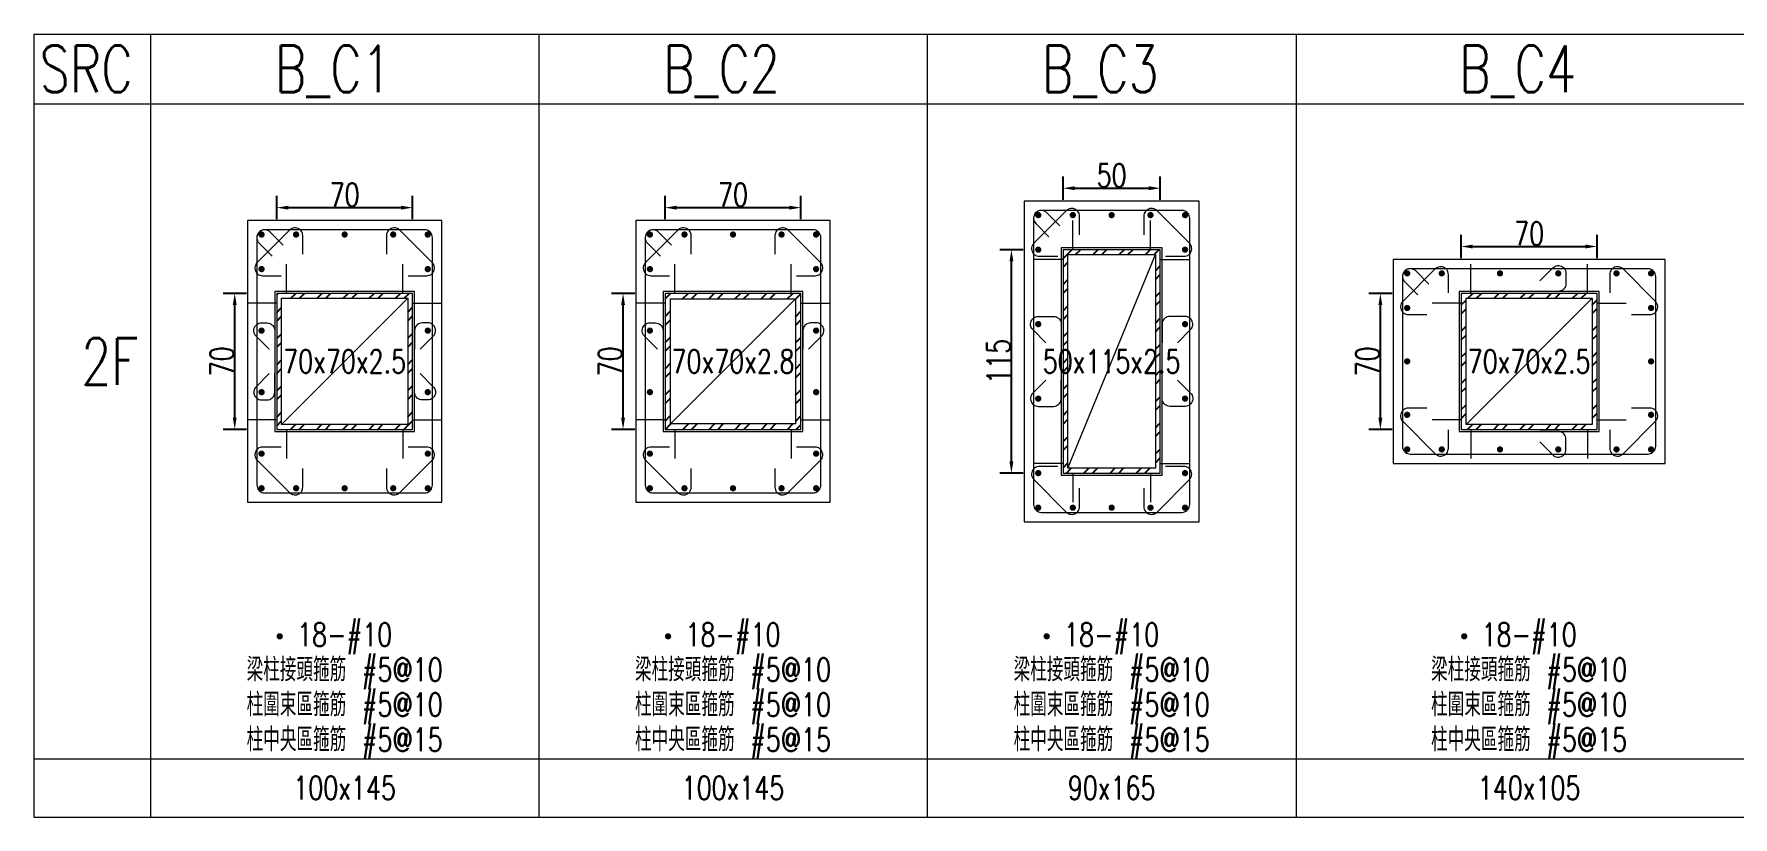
# Model space of a CAD drawing. Header units: millimetres. Extents: x 1453 to 6172, y 54950 to 59013.
# Drawn here: x 2267 to 3142, y 54950 to 55353 of the extents above; entities that cross this region are included whole.
import ezdxf
from ezdxf.enums import TextEntityAlignment as Align

# ---------------------------------------------------------------- set-up
doc = ezdxf.new("R2010")
doc.units = ezdxf.units.MM
for name, color, linetype in [('主筋斷面', 1, 'Continuous'), ('文字-主筋根數', 7, 'Continuous'), ('文字-剪力筋 中央區', 7, 'Continuous'), ('文字-剪力筋-BC', 7, 'Continuous'), ('文字-剪力筋-圍束區', 7, 'Continuous'), ('文字-斷面尺寸', 7, 'Continuous'), ('文字-柱線名稱', 7, 'Continuous'), ('文字-樓群名稱', 7, 'Continuous'), ('文字-輔助字', 7, 'Continuous'), ('柱斷面線', 4, 'Continuous'), ('標註字', 4, 'Continuous'), ('箍筋線', 1, 'Continuous'), ('網格線', 7, 'Continuous'), ('鋼柱', 11, 'Continuous')]:
    doc.layers.add(name, color=color, linetype=linetype)
doc.styles.add('note', font='txt.shx', dxfattribs={"width": 0.75, "height": 12})
doc.styles.add('TXT', font='TXT.shx', dxfattribs={"width": 0.8, "bigfont": 'ae.shx'})
doc.dimstyles.new('RCAD_DIM', dxfattribs={"dimtxt": 12, "dimasz": 6, "dimexe": 6, "dimexo": 0.625, "dimtad": 1, "dimdec": 0, "dimdsep": 46, "dimtxsty": 'note', "dimcen": 2.5, "dimclrd": 256, "dimclre": 256, "dimclrt": 256, "dimadec": 0, "dimazin": 0, "dimtfac": 1, "dimtmove": 0, "dimatfit": 3, "dimfxl": 1, "dimtolj": 1, "dimarcsym": 0})
pattern_1 = [(45, (2267.082, 54949.834), (-6.73519, 6.73519), []), (45, (2271.572, 54949.834), (-6.73519, 6.73519), [])]

# ---------------------------------------------------------------- blocks, each defined once
blk = doc.blocks.new('*D339')
at = {"layer": 'Defpoints', "color": 0}
for p in [(2392.08, 55256.83), (2462.08, 55263.46), (2462.08, 55256.83)]:
    blk.add_point(p, dxfattribs=at)
at = {"layer": '標註字', "lineweight": -2}
for p, q in [((2392.08, 55257.46), (2392.08, 55269.46)), ((2462.08, 55257.46), (2462.08, 55269.46)), ((2398.08, 55263.46), (2456.08, 55263.46))]:
    blk.add_line(p, q, dxfattribs=at)
at = {"layer": '標註字'}
for points in [[(2398.08, 55264.46), (2398.08, 55262.46), (2392.08, 55263.46)], [(2456.08, 55264.46), (2456.08, 55262.46), (2462.08, 55263.46)]]:
    blk.add_solid(points, dxfattribs=at)
at = {"layer": '標註字', "insert": (2427.08, 55270.08), "char_height": 12, "attachment_point": 5, "style": 'note'}
blk.add_mtext('\\A1;70', dxfattribs=at)
blk = doc.blocks.new('*D340')
at = {"layer": 'Defpoints', "color": 0}
for p in [(2370.46, 55219.33), (2377.08, 55219.33), (2377.08, 55149.33)]:
    blk.add_point(p, dxfattribs=at)
at = {"layer": '標註字', "lineweight": -2}
for p, q in [((2376.46, 55219.33), (2364.46, 55219.33)), ((2370.46, 55155.33), (2370.46, 55213.33)), ((2376.46, 55149.33), (2364.46, 55149.33))]:
    blk.add_line(p, q, dxfattribs=at)
at = {"layer": '標註字'}
for points in [[(2369.46, 55213.33), (2371.46, 55213.33), (2370.46, 55219.33)], [(2369.46, 55155.33), (2371.46, 55155.33), (2370.46, 55149.33)]]:
    blk.add_solid(points, dxfattribs=at)
at = {"layer": '標註字', "insert": (2363.83, 55184.33), "char_height": 12, "attachment_point": 5, "rotation": 90, "style": 'note'}
blk.add_mtext('\\A1;70', dxfattribs=at)
blk = doc.blocks.new('Circle_Filled')
at = {"const_width": 0.5}
blk.add_lwpolyline([(-0.25, 0, 1), (0.25, 0, 1)], format="xyb", close=True, dxfattribs=at)
blk = doc.blocks.new('*D341')
at = {"layer": 'Defpoints', "color": 0}
for p in [(2592.08, 55256.83), (2662.08, 55263.46), (2662.08, 55256.83)]:
    blk.add_point(p, dxfattribs=at)
at = {"layer": '標註字', "lineweight": -2}
for p, q in [((2592.08, 55257.46), (2592.08, 55269.46)), ((2662.08, 55257.46), (2662.08, 55269.46)), ((2598.08, 55263.46), (2656.08, 55263.46))]:
    blk.add_line(p, q, dxfattribs=at)
at = {"layer": '標註字'}
for points in [[(2598.08, 55264.46), (2598.08, 55262.46), (2592.08, 55263.46)], [(2656.08, 55264.46), (2656.08, 55262.46), (2662.08, 55263.46)]]:
    blk.add_solid(points, dxfattribs=at)
at = {"layer": '標註字', "insert": (2627.08, 55270.08), "char_height": 12, "attachment_point": 5, "style": 'note'}
blk.add_mtext('\\A1;70', dxfattribs=at)
blk = doc.blocks.new('*D342')
at = {"layer": 'Defpoints', "color": 0}
for p in [(2570.46, 55219.33), (2577.08, 55219.33), (2577.08, 55149.33)]:
    blk.add_point(p, dxfattribs=at)
at = {"layer": '標註字', "lineweight": -2}
for p, q in [((2576.46, 55219.33), (2564.46, 55219.33)), ((2570.46, 55155.33), (2570.46, 55213.33)), ((2576.46, 55149.33), (2564.46, 55149.33))]:
    blk.add_line(p, q, dxfattribs=at)
at = {"layer": '標註字'}
for points in [[(2569.46, 55213.33), (2571.46, 55213.33), (2570.46, 55219.33)], [(2569.46, 55155.33), (2571.46, 55155.33), (2570.46, 55149.33)]]:
    blk.add_solid(points, dxfattribs=at)
at = {"layer": '標註字', "insert": (2563.83, 55184.33), "char_height": 12, "attachment_point": 5, "rotation": 90, "style": 'note'}
blk.add_mtext('\\A1;70', dxfattribs=at)
blk = doc.blocks.new('*D343')
at = {"layer": 'Defpoints', "color": 0}
for p in [(2797.08, 55266.83), (2847.08, 55273.46), (2847.08, 55266.83)]:
    blk.add_point(p, dxfattribs=at)
at = {"layer": '標註字', "lineweight": -2}
for p, q in [((2797.08, 55267.46), (2797.08, 55279.46)), ((2847.08, 55267.46), (2847.08, 55279.46)), ((2803.08, 55273.46), (2841.08, 55273.46))]:
    blk.add_line(p, q, dxfattribs=at)
at = {"layer": '標註字'}
for points in [[(2803.08, 55274.46), (2803.08, 55272.46), (2797.08, 55273.46)], [(2841.08, 55274.46), (2841.08, 55272.46), (2847.08, 55273.46)]]:
    blk.add_solid(points, dxfattribs=at)
at = {"layer": '標註字', "insert": (2822.08, 55280.08), "char_height": 12, "attachment_point": 5, "style": 'note'}
blk.add_mtext('\\A1;50', dxfattribs=at)
blk = doc.blocks.new('*D344')
at = {"layer": 'Defpoints', "color": 0}
for p in [(2770.46, 55241.83), (2777.08, 55241.83), (2777.08, 55126.83)]:
    blk.add_point(p, dxfattribs=at)
at = {"layer": '標註字', "lineweight": -2}
for p, q in [((2776.46, 55241.83), (2764.46, 55241.83)), ((2770.46, 55132.83), (2770.46, 55235.83)), ((2776.46, 55126.83), (2764.46, 55126.83))]:
    blk.add_line(p, q, dxfattribs=at)
at = {"layer": '標註字'}
for points in [[(2769.46, 55235.83), (2771.46, 55235.83), (2770.46, 55241.83)], [(2769.46, 55132.83), (2771.46, 55132.83), (2770.46, 55126.83)]]:
    blk.add_solid(points, dxfattribs=at)
at = {"layer": '標註字', "insert": (2763.83, 55184.33), "char_height": 12, "attachment_point": 5, "rotation": 90, "style": 'note'}
blk.add_mtext('\\A1;115', dxfattribs=at)
blk = doc.blocks.new('*D345')
at = {"layer": 'Defpoints', "color": 0}
for p in [(3072.08, 55243.46), (3002.08, 55236.83), (3072.08, 55236.83)]:
    blk.add_point(p, dxfattribs=at)
at = {"layer": '標註字', "lineweight": -2}
for p, q in [((3002.08, 55237.46), (3002.08, 55249.46)), ((3072.08, 55237.46), (3072.08, 55249.46)), ((3008.08, 55243.46), (3066.08, 55243.46))]:
    blk.add_line(p, q, dxfattribs=at)
at = {"layer": '標註字'}
for points in [[(3008.08, 55244.46), (3008.08, 55242.46), (3002.08, 55243.46)], [(3066.08, 55244.46), (3066.08, 55242.46), (3072.08, 55243.46)]]:
    blk.add_solid(points, dxfattribs=at)
at = {"layer": '標註字', "insert": (3037.08, 55250.08), "char_height": 12, "attachment_point": 5, "style": 'note'}
blk.add_mtext('\\A1;70', dxfattribs=at)
blk = doc.blocks.new('*D346')
at = {"layer": 'Defpoints', "color": 0}
for p in [(2960.46, 55219.33), (2967.08, 55219.33), (2967.08, 55149.33)]:
    blk.add_point(p, dxfattribs=at)
at = {"layer": '標註字', "lineweight": -2}
for p, q in [((2966.46, 55219.33), (2954.46, 55219.33)), ((2960.46, 55155.33), (2960.46, 55213.33)), ((2966.46, 55149.33), (2954.46, 55149.33))]:
    blk.add_line(p, q, dxfattribs=at)
at = {"layer": '標註字'}
for points in [[(2959.46, 55213.33), (2961.46, 55213.33), (2960.46, 55219.33)], [(2959.46, 55155.33), (2961.46, 55155.33), (2960.46, 55149.33)]]:
    blk.add_solid(points, dxfattribs=at)
at = {"layer": '標註字', "insert": (2953.83, 55184.33), "char_height": 12, "attachment_point": 5, "rotation": 90, "style": 'note'}
blk.add_mtext('\\A1;70', dxfattribs=at)

msp = doc.modelspace()

# ---------------------------------------------------------------- hatches: boundary and pattern name
at = {"layer": 'Defpoints'}
h = msp.add_hatch(dxfattribs=at)
h.set_pattern_fill('ANSI32', color=256, style=0)
h.set_pattern_definition(pattern_1)
h.paths.add_polyline_path([(2797.08, 55126.83), (2847.08, 55126.83), (2847.08, 55241.83), (2797.08, 55241.83)], flags=17)
h.paths.add_polyline_path([(2799.58, 55129.33), (2799.58, 55239.33), (2844.58, 55239.33), (2844.58, 55129.33)])
h = msp.add_hatch(dxfattribs=at)
h.set_pattern_fill('ANSI32', color=256, style=0)
h.set_pattern_definition(pattern_1)
h.paths.add_polyline_path([(2392.08, 55149.33), (2462.08, 55149.33), (2462.08, 55219.33), (2392.08, 55219.33)], flags=17)
h.paths.add_polyline_path([(2394.58, 55151.83), (2394.58, 55216.83), (2459.58, 55216.83), (2459.58, 55151.83)])
h = msp.add_hatch(dxfattribs=at)
h.set_pattern_fill('ANSI32', color=256, style=0)
h.set_pattern_definition(pattern_1)
h.paths.add_polyline_path([(2592.08, 55149.33), (2662.08, 55149.33), (2662.08, 55219.33), (2592.08, 55219.33)], flags=17)
h.paths.add_polyline_path([(2594.88, 55152.13), (2594.88, 55216.53), (2659.28, 55216.53), (2659.28, 55152.13)])
h = msp.add_hatch(dxfattribs=at)
h.set_pattern_fill('ANSI32', color=256, style=0)
h.set_pattern_definition(pattern_1)
h.paths.add_polyline_path([(3002.08, 55149.33), (3072.08, 55149.33), (3072.08, 55219.33), (3002.08, 55219.33)], flags=17)
h.paths.add_polyline_path([(3004.58, 55151.83), (3004.58, 55216.83), (3069.58, 55216.83), (3069.58, 55151.83)])

# ---------------------------------------------------------------- linework, layer by layer
at = {"layer": 'Defpoints', "lineweight": 5}
for points in [[(2802.08, 55241.83), (2802.08, 55256.83)], [(2842.08, 55241.83), (2842.08, 55256.83)], [(2797.08, 55125.83), (2848.08, 55125.83), (2848.08, 55242.83), (2796.08, 55242.83), (2796.08, 55125.83), (2797.08, 55125.83)], [(2799.58, 55129.33), (2844.58, 55239.33)], [(2397.08, 55219.33), (2397.08, 55234.33)], [(2457.08, 55219.33), (2457.08, 55234.33)], [(2597.08, 55219.33), (2597.08, 55234.33)], [(2657.08, 55219.33), (2657.08, 55234.33)], [(2797.08, 55236.83), (2782.08, 55236.83)], [(2847.08, 55236.83), (2862.08, 55236.83)], [(3007.08, 55219.33), (3007.08, 55234.33)], [(3067.08, 55219.33), (3067.08, 55234.33)], [(2392.08, 55214.33), (2377.08, 55214.33)], [(2392.08, 55148.33), (2463.08, 55148.33), (2463.08, 55220.33), (2391.08, 55220.33), (2391.08, 55148.33), (2392.08, 55148.33)], [(2394.58, 55151.83), (2459.58, 55216.83)], [(2462.08, 55214.33), (2477.08, 55214.33)], [(2592.08, 55214.33), (2577.08, 55214.33)], [(2592.08, 55148.33), (2663.08, 55148.33), (2663.08, 55220.33), (2591.08, 55220.33), (2591.08, 55148.33), (2592.08, 55148.33)], [(2594.88, 55152.13), (2659.28, 55216.53)], [(2662.08, 55214.33), (2677.08, 55214.33)], [(3002.08, 55214.33), (2987.08, 55214.33)], [(3002.08, 55148.33), (3073.08, 55148.33), (3073.08, 55220.33), (3001.08, 55220.33), (3001.08, 55148.33), (3002.08, 55148.33)], [(3004.58, 55151.83), (3069.58, 55216.83)], [(3072.08, 55214.33), (3087.08, 55214.33)], [(2392.08, 55154.33), (2377.08, 55154.33)], [(2462.08, 55154.33), (2477.08, 55154.33)], [(2592.08, 55154.33), (2577.08, 55154.33)], [(2662.08, 55154.33), (2677.08, 55154.33)], [(3002.08, 55154.33), (2987.08, 55154.33)], [(3072.08, 55154.33), (3087.08, 55154.33)], [(2397.08, 55149.33), (2397.08, 55134.33)], [(2457.08, 55149.33), (2457.08, 55134.33)], [(2597.08, 55149.33), (2597.08, 55134.33)], [(2657.08, 55149.33), (2657.08, 55134.33)], [(3007.08, 55149.33), (3007.08, 55134.33)], [(3067.08, 55149.33), (3067.08, 55134.33)], [(2797.08, 55131.83), (2782.08, 55131.83)], [(2802.08, 55126.83), (2802.08, 55111.83)], [(2842.08, 55126.83), (2842.08, 55111.83)], [(2847.08, 55131.83), (2862.08, 55131.83)]]:
    msp.add_lwpolyline(points, dxfattribs=at)
at = {"layer": '柱斷面線', "lineweight": 5}
for points in [[(2777.08, 55101.83), (2867.08, 55101.83), (2867.08, 55266.83), (2777.08, 55266.83), (2777.08, 55101.83)], [(2377.08, 55111.83), (2477.08, 55111.83), (2477.08, 55256.83), (2377.08, 55256.83), (2377.08, 55111.83)], [(2577.08, 55111.83), (2677.08, 55111.83), (2677.08, 55256.83), (2577.08, 55256.83), (2577.08, 55111.83)], [(2967.08, 55131.83), (3107.08, 55131.83), (3107.08, 55236.83), (2967.08, 55236.83), (2967.08, 55131.83)]]:
    msp.add_lwpolyline(points, dxfattribs=at)
at = {"layer": '箍筋線', "lineweight": 5}
for points in [[(2805.51, 55249.55), (2805.51, 55259.09), (2805.45, 55259.75), (2805.29, 55260.4), (2805.01, 55261.01), (2804.64, 55261.56), (2804.18, 55262.05), (2803.65, 55262.45), (2803.06, 55262.76), (2802.42, 55262.96), (2801.76, 55263.05), (2801.09, 55263.04), (2800.43, 55262.91), (2799.81, 55262.67), (2799.23, 55262.33), (2798.72, 55261.9), (2782.02, 55245.19), (2781.59, 55244.68), (2781.25, 55244.11), (2781.01, 55243.48), (2780.88, 55242.83), (2780.86, 55242.16), (2780.95, 55241.5), (2781.16, 55240.86), (2781.46, 55240.27), (2781.87, 55239.73), (2782.35, 55239.27), (2782.91, 55238.9), (2783.52, 55238.63), (2784.16, 55238.46), (2784.83, 55238.41), (2794.37, 55238.41)], [(2795.41, 55254.13), (2788.66, 55260.87), (2788.15, 55261.31), (2787.58, 55261.65), (2786.95, 55261.88), (2786.3, 55262.01), (2785.63, 55262.03), (2784.97, 55261.94), (2784.33, 55261.74), (2783.74, 55261.43), (2783.2, 55261.03), (2782.74, 55260.54), (2782.37, 55259.99), (2782.1, 55259.38), (2781.93, 55258.73), (2781.88, 55258.06), (2781.88, 55110.6), (2781.94, 55109.91), (2782.12, 55109.24), (2782.41, 55108.62), (2782.81, 55108.05), (2783.3, 55107.56), (2783.86, 55107.16), (2784.49, 55106.87), (2785.16, 55106.69), (2785.85, 55106.63), (2858.31, 55106.63), (2859, 55106.69), (2859.67, 55106.87), (2860.3, 55107.16), (2860.87, 55107.56), (2861.36, 55108.05), (2861.75, 55108.62), (2862.05, 55109.24), (2862.23, 55109.91), (2862.29, 55110.6), (2862.29, 55258.06), (2862.23, 55258.75), (2862.05, 55259.42), (2861.75, 55260.05), (2861.36, 55260.62), (2860.87, 55261.11), (2860.3, 55261.51), (2859.67, 55261.8), (2859, 55261.98), (2858.31, 55262.04), (2785.85, 55262.04), (2785.19, 55261.98), (2784.54, 55261.82), (2783.93, 55261.54), (2783.37, 55261.17), (2782.89, 55260.71), (2782.49, 55260.18), (2782.18, 55259.59), (2781.98, 55258.95), (2781.88, 55258.29), (2781.9, 55257.62), (2782.03, 55256.96), (2782.27, 55256.34), (2782.61, 55255.76), (2783.04, 55255.25), (2789.79, 55248.51)], [(2849.79, 55238.41), (2859.33, 55238.41), (2860, 55238.46), (2860.65, 55238.63), (2861.26, 55238.9), (2861.81, 55239.27), (2862.3, 55239.73), (2862.7, 55240.27), (2863.01, 55240.86), (2863.21, 55241.5), (2863.3, 55242.16), (2863.28, 55242.83), (2863.15, 55243.48), (2862.92, 55244.11), (2862.58, 55244.68), (2862.14, 55245.19), (2845.44, 55261.9), (2844.93, 55262.33), (2844.35, 55262.67), (2843.73, 55262.91), (2843.08, 55263.04), (2842.41, 55263.05), (2841.75, 55262.96), (2841.11, 55262.76), (2840.52, 55262.45), (2839.98, 55262.05), (2839.52, 55261.56), (2839.15, 55261.01), (2838.88, 55260.4), (2838.71, 55259.75), (2838.66, 55259.09), (2838.66, 55249.55)], [(2405.51, 55239.55), (2405.51, 55249.09), (2405.45, 55249.75), (2405.29, 55250.4), (2405.01, 55251.01), (2404.64, 55251.56), (2404.18, 55252.05), (2403.65, 55252.45), (2403.06, 55252.76), (2402.42, 55252.96), (2401.76, 55253.05), (2401.09, 55253.04), (2400.43, 55252.91), (2399.81, 55252.67), (2399.23, 55252.33), (2398.72, 55251.9), (2382.02, 55235.19), (2381.59, 55234.68), (2381.25, 55234.11), (2381.01, 55233.48), (2380.88, 55232.83), (2380.86, 55232.16), (2380.95, 55231.5), (2381.16, 55230.86), (2381.46, 55230.27), (2381.87, 55229.73), (2382.35, 55229.27), (2382.91, 55228.9), (2383.52, 55228.63), (2384.16, 55228.46), (2384.83, 55228.41), (2394.37, 55228.41)], [(2395.41, 55244.13), (2388.66, 55250.87), (2388.15, 55251.31), (2387.58, 55251.65), (2386.95, 55251.88), (2386.3, 55252.01), (2385.63, 55252.03), (2384.97, 55251.94), (2384.33, 55251.74), (2383.74, 55251.43), (2383.2, 55251.03), (2382.74, 55250.54), (2382.37, 55249.99), (2382.1, 55249.38), (2381.93, 55248.73), (2381.88, 55248.06), (2381.88, 55120.6), (2381.94, 55119.91), (2382.12, 55119.24), (2382.41, 55118.62), (2382.81, 55118.05), (2383.3, 55117.56), (2383.86, 55117.16), (2384.49, 55116.87), (2385.16, 55116.69), (2385.85, 55116.63), (2468.31, 55116.63), (2469, 55116.69), (2469.67, 55116.87), (2470.3, 55117.16), (2470.87, 55117.56), (2471.36, 55118.05), (2471.75, 55118.62), (2472.05, 55119.24), (2472.23, 55119.91), (2472.29, 55120.6), (2472.29, 55248.06), (2472.23, 55248.75), (2472.05, 55249.42), (2471.75, 55250.05), (2471.36, 55250.62), (2470.87, 55251.11), (2470.3, 55251.51), (2469.67, 55251.8), (2469, 55251.98), (2468.31, 55252.04), (2385.85, 55252.04), (2385.19, 55251.98), (2384.54, 55251.82), (2383.93, 55251.54), (2383.37, 55251.17), (2382.89, 55250.71), (2382.49, 55250.18), (2382.18, 55249.59), (2381.98, 55248.95), (2381.88, 55248.29), (2381.9, 55247.62), (2382.03, 55246.96), (2382.27, 55246.34), (2382.61, 55245.76), (2383.04, 55245.25), (2389.79, 55238.51)], [(2459.79, 55228.41), (2469.33, 55228.41), (2470, 55228.46), (2470.65, 55228.63), (2471.26, 55228.9), (2471.81, 55229.27), (2472.3, 55229.73), (2472.7, 55230.27), (2473.01, 55230.86), (2473.21, 55231.5), (2473.3, 55232.16), (2473.28, 55232.83), (2473.15, 55233.48), (2472.92, 55234.11), (2472.58, 55234.68), (2472.14, 55235.19), (2455.44, 55251.9), (2454.93, 55252.33), (2454.35, 55252.67), (2453.73, 55252.91), (2453.08, 55253.04), (2452.41, 55253.05), (2451.75, 55252.96), (2451.11, 55252.76), (2450.52, 55252.45), (2449.98, 55252.05), (2449.52, 55251.56), (2449.15, 55251.01), (2448.88, 55250.4), (2448.71, 55249.75), (2448.66, 55249.09), (2448.66, 55239.55)], [(2605.51, 55239.55), (2605.51, 55249.09), (2605.45, 55249.75), (2605.29, 55250.4), (2605.01, 55251.01), (2604.64, 55251.56), (2604.18, 55252.05), (2603.65, 55252.45), (2603.06, 55252.76), (2602.42, 55252.96), (2601.76, 55253.05), (2601.09, 55253.04), (2600.43, 55252.91), (2599.81, 55252.67), (2599.23, 55252.33), (2598.72, 55251.9), (2582.02, 55235.19), (2581.59, 55234.68), (2581.25, 55234.11), (2581.01, 55233.48), (2580.88, 55232.83), (2580.86, 55232.16), (2580.95, 55231.5), (2581.16, 55230.86), (2581.46, 55230.27), (2581.87, 55229.73), (2582.35, 55229.27), (2582.91, 55228.9), (2583.52, 55228.63), (2584.16, 55228.46), (2584.83, 55228.41), (2594.37, 55228.41)], [(2595.41, 55244.13), (2588.66, 55250.87), (2588.15, 55251.31), (2587.58, 55251.65), (2586.95, 55251.88), (2586.3, 55252.01), (2585.63, 55252.03), (2584.97, 55251.94), (2584.33, 55251.74), (2583.74, 55251.43), (2583.2, 55251.03), (2582.74, 55250.54), (2582.37, 55249.99), (2582.1, 55249.38), (2581.93, 55248.73), (2581.88, 55248.06), (2581.88, 55120.6), (2581.94, 55119.91), (2582.12, 55119.24), (2582.41, 55118.62), (2582.81, 55118.05), (2583.3, 55117.56), (2583.86, 55117.16), (2584.49, 55116.87), (2585.16, 55116.69), (2585.85, 55116.63), (2668.31, 55116.63), (2669, 55116.69), (2669.67, 55116.87), (2670.3, 55117.16), (2670.87, 55117.56), (2671.36, 55118.05), (2671.75, 55118.62), (2672.05, 55119.24), (2672.23, 55119.91), (2672.29, 55120.6), (2672.29, 55248.06), (2672.23, 55248.75), (2672.05, 55249.42), (2671.75, 55250.05), (2671.36, 55250.62), (2670.87, 55251.11), (2670.3, 55251.51), (2669.67, 55251.8), (2669, 55251.98), (2668.31, 55252.04), (2585.85, 55252.04), (2585.19, 55251.98), (2584.54, 55251.82), (2583.93, 55251.54), (2583.37, 55251.17), (2582.89, 55250.71), (2582.49, 55250.18), (2582.18, 55249.59), (2581.98, 55248.95), (2581.88, 55248.29), (2581.9, 55247.62), (2582.03, 55246.96), (2582.27, 55246.34), (2582.61, 55245.76), (2583.04, 55245.25), (2589.79, 55238.51)], [(2659.79, 55228.41), (2669.33, 55228.41), (2670, 55228.46), (2670.65, 55228.63), (2671.26, 55228.9), (2671.81, 55229.27), (2672.3, 55229.73), (2672.7, 55230.27), (2673.01, 55230.86), (2673.21, 55231.5), (2673.3, 55232.16), (2673.28, 55232.83), (2673.15, 55233.48), (2672.92, 55234.11), (2672.58, 55234.68), (2672.14, 55235.19), (2655.44, 55251.9), (2654.93, 55252.33), (2654.35, 55252.67), (2653.73, 55252.91), (2653.08, 55253.04), (2652.41, 55253.05), (2651.75, 55252.96), (2651.11, 55252.76), (2650.52, 55252.45), (2649.98, 55252.05), (2649.52, 55251.56), (2649.15, 55251.01), (2648.88, 55250.4), (2648.71, 55249.75), (2648.66, 55249.09), (2648.66, 55239.55)], [(2995.51, 55219.55), (2995.51, 55229.09), (2995.45, 55229.75), (2995.29, 55230.4), (2995.01, 55231.01), (2994.64, 55231.56), (2994.18, 55232.05), (2993.65, 55232.45), (2993.06, 55232.76), (2992.42, 55232.96), (2991.76, 55233.05), (2991.09, 55233.04), (2990.43, 55232.91), (2989.81, 55232.67), (2989.23, 55232.33), (2988.72, 55231.9), (2972.02, 55215.19), (2971.59, 55214.68), (2971.25, 55214.11), (2971.01, 55213.48), (2970.88, 55212.83), (2970.86, 55212.16), (2970.95, 55211.5), (2971.16, 55210.86), (2971.46, 55210.27), (2971.87, 55209.73), (2972.35, 55209.27), (2972.91, 55208.9), (2973.52, 55208.63), (2974.16, 55208.46), (2974.83, 55208.41), (2984.37, 55208.41)], [(2985.41, 55224.13), (2978.66, 55230.87), (2978.15, 55231.31), (2977.58, 55231.65), (2976.95, 55231.88), (2976.3, 55232.01), (2975.63, 55232.03), (2974.97, 55231.94), (2974.33, 55231.74), (2973.74, 55231.43), (2973.2, 55231.03), (2972.74, 55230.54), (2972.37, 55229.99), (2972.1, 55229.38), (2971.93, 55228.73), (2971.88, 55228.06), (2971.88, 55140.6), (2971.94, 55139.91), (2972.12, 55139.24), (2972.41, 55138.62), (2972.81, 55138.05), (2973.3, 55137.56), (2973.86, 55137.16), (2974.49, 55136.87), (2975.16, 55136.69), (2975.85, 55136.63), (3098.31, 55136.63), (3099, 55136.69), (3099.67, 55136.87), (3100.3, 55137.16), (3100.87, 55137.56), (3101.36, 55138.05), (3101.75, 55138.62), (3102.05, 55139.24), (3102.23, 55139.91), (3102.29, 55140.6), (3102.29, 55228.06), (3102.23, 55228.75), (3102.05, 55229.42), (3101.75, 55230.05), (3101.36, 55230.62), (3100.87, 55231.11), (3100.3, 55231.51), (3099.67, 55231.8), (3099, 55231.98), (3098.31, 55232.04), (2975.85, 55232.04), (2975.19, 55231.98), (2974.54, 55231.82), (2973.93, 55231.54), (2973.37, 55231.17), (2972.89, 55230.71), (2972.49, 55230.18), (2972.18, 55229.59), (2971.98, 55228.95), (2971.88, 55228.29), (2971.9, 55227.62), (2972.03, 55226.96), (2972.27, 55226.34), (2972.61, 55225.76), (2973.04, 55225.25), (2979.79, 55218.51)], [(3042.53, 55225.72), (3049.27, 55232.46), (3049.78, 55232.9), (3050.36, 55233.24), (3050.98, 55233.47), (3051.64, 55233.6), (3052.3, 55233.62), (3052.97, 55233.53), (3053.6, 55233.33), (3054.2, 55233.02), (3054.73, 55232.62), (3055.19, 55232.13), (3055.56, 55231.58), (3055.83, 55230.97), (3056, 55230.32), (3056.06, 55229.65), (3056.06, 55224.31), (3056, 55223.62), (3055.82, 55222.95), (3055.52, 55222.32), (3055.13, 55221.75), (3054.64, 55221.26), (3054.07, 55220.87), (3053.44, 55220.57), (3052.77, 55220.39), (3052.08, 55220.33), (3042.54, 55220.33)], [(3089.79, 55208.41), (3099.33, 55208.41), (3100, 55208.46), (3100.65, 55208.63), (3101.26, 55208.9), (3101.81, 55209.27), (3102.3, 55209.73), (3102.7, 55210.27), (3103.01, 55210.86), (3103.21, 55211.5), (3103.3, 55212.16), (3103.28, 55212.83), (3103.15, 55213.48), (3102.92, 55214.11), (3102.58, 55214.68), (3102.14, 55215.19), (3085.44, 55231.9), (3084.93, 55232.33), (3084.35, 55232.67), (3083.73, 55232.91), (3083.08, 55233.04), (3082.41, 55233.05), (3081.75, 55232.96), (3081.11, 55232.76), (3080.52, 55232.45), (3079.98, 55232.05), (3079.52, 55231.56), (3079.15, 55231.01), (3078.88, 55230.4), (3078.71, 55229.75), (3078.66, 55229.09), (3078.66, 55219.55)], [(2388.2, 55190.61), (2381.45, 55197.36), (2381.02, 55197.87), (2380.68, 55198.44), (2380.44, 55199.07), (2380.31, 55199.72), (2380.29, 55200.39), (2380.39, 55201.05), (2380.59, 55201.69), (2380.9, 55202.28), (2381.3, 55202.82), (2381.78, 55203.27), (2382.34, 55203.65), (2382.95, 55203.92), (2383.6, 55204.09), (2384.26, 55204.14), (2387.11, 55204.14), (2387.8, 55204.08), (2388.47, 55203.9), (2389.09, 55203.61), (2389.66, 55203.21), (2390.15, 55202.72), (2390.55, 55202.15), (2390.84, 55201.53), (2391.02, 55200.86), (2391.08, 55200.17), (2391.08, 55190.63)], [(2465.97, 55190.61), (2472.71, 55197.36), (2473.14, 55197.87), (2473.48, 55198.44), (2473.72, 55199.07), (2473.85, 55199.72), (2473.87, 55200.39), (2473.78, 55201.05), (2473.57, 55201.69), (2473.27, 55202.28), (2472.87, 55202.82), (2472.38, 55203.27), (2471.82, 55203.65), (2471.21, 55203.92), (2470.57, 55204.09), (2469.9, 55204.14), (2467.06, 55204.14), (2466.37, 55204.08), (2465.7, 55203.9), (2465.07, 55203.61), (2464.5, 55203.21), (2464.01, 55202.72), (2463.61, 55202.15), (2463.32, 55201.53), (2463.14, 55200.86), (2463.08, 55200.17), (2463.08, 55190.63)], [(2588.2, 55190.61), (2581.45, 55197.36), (2581.02, 55197.87), (2580.68, 55198.44), (2580.44, 55199.07), (2580.31, 55199.72), (2580.29, 55200.39), (2580.39, 55201.05), (2580.59, 55201.69), (2580.9, 55202.28), (2581.3, 55202.82), (2581.78, 55203.27), (2582.34, 55203.65), (2582.95, 55203.92), (2583.6, 55204.09), (2584.26, 55204.14), (2587.11, 55204.14), (2587.8, 55204.08), (2588.47, 55203.9), (2589.09, 55203.61), (2589.66, 55203.21), (2590.15, 55202.72), (2590.55, 55202.15), (2590.84, 55201.53), (2591.02, 55200.86), (2591.08, 55200.17), (2591.08, 55190.63)], [(2665.97, 55190.61), (2672.71, 55197.36), (2673.14, 55197.87), (2673.48, 55198.44), (2673.72, 55199.07), (2673.85, 55199.72), (2673.87, 55200.39), (2673.78, 55201.05), (2673.57, 55201.69), (2673.27, 55202.28), (2672.87, 55202.82), (2672.38, 55203.27), (2671.82, 55203.65), (2671.21, 55203.92), (2670.57, 55204.09), (2669.9, 55204.14), (2667.06, 55204.14), (2666.37, 55204.08), (2665.7, 55203.9), (2665.07, 55203.61), (2664.5, 55203.21), (2664.01, 55202.72), (2663.61, 55202.15), (2663.32, 55201.53), (2663.14, 55200.86), (2663.08, 55200.17), (2663.08, 55190.63)], [(2788.2, 55193.94), (2781.45, 55200.69), (2781.02, 55201.2), (2780.68, 55201.78), (2780.44, 55202.4), (2780.31, 55203.06), (2780.29, 55203.72), (2780.39, 55204.39), (2780.59, 55205.02), (2780.9, 55205.62), (2781.3, 55206.15), (2781.78, 55206.61), (2782.34, 55206.98), (2782.95, 55207.25), (2783.6, 55207.42), (2784.26, 55207.48), (2792.11, 55207.48), (2792.8, 55207.42), (2793.47, 55207.24), (2794.09, 55206.94), (2794.66, 55206.55), (2795.15, 55206.06), (2795.55, 55205.49), (2795.84, 55204.86), (2796.02, 55204.19), (2796.08, 55203.5), (2796.08, 55193.96)], [(2855.97, 55193.94), (2862.71, 55200.69), (2863.14, 55201.2), (2863.48, 55201.78), (2863.72, 55202.4), (2863.85, 55203.06), (2863.87, 55203.72), (2863.78, 55204.39), (2863.57, 55205.02), (2863.27, 55205.62), (2862.87, 55206.15), (2862.38, 55206.61), (2861.82, 55206.98), (2861.21, 55207.25), (2860.57, 55207.42), (2859.9, 55207.48), (2852.06, 55207.48), (2851.37, 55207.42), (2850.7, 55207.24), (2850.07, 55206.94), (2849.5, 55206.55), (2849.01, 55206.06), (2848.61, 55205.49), (2848.32, 55204.86), (2848.14, 55204.19), (2848.08, 55203.5), (2848.08, 55193.96)], [(2388.2, 55178.06), (2381.45, 55171.31), (2381.02, 55170.8), (2380.68, 55170.23), (2380.44, 55169.6), (2380.31, 55168.95), (2380.29, 55168.28), (2380.39, 55167.62), (2380.59, 55166.98), (2380.9, 55166.39), (2381.3, 55165.85), (2381.78, 55165.39), (2382.34, 55165.02), (2382.95, 55164.75), (2383.6, 55164.58), (2384.26, 55164.53), (2387.11, 55164.53), (2387.8, 55164.59), (2388.47, 55164.77), (2389.09, 55165.06), (2389.66, 55165.46), (2390.15, 55165.95), (2390.55, 55166.51), (2390.84, 55167.14), (2391.02, 55167.81), (2391.08, 55168.5), (2391.08, 55178.04)], [(2465.97, 55178.06), (2472.71, 55171.31), (2473.14, 55170.8), (2473.48, 55170.23), (2473.72, 55169.6), (2473.85, 55168.95), (2473.87, 55168.28), (2473.78, 55167.62), (2473.57, 55166.98), (2473.27, 55166.39), (2472.87, 55165.85), (2472.38, 55165.39), (2471.82, 55165.02), (2471.21, 55164.75), (2470.57, 55164.58), (2469.9, 55164.53), (2467.06, 55164.53), (2466.37, 55164.59), (2465.7, 55164.77), (2465.07, 55165.06), (2464.5, 55165.46), (2464.01, 55165.95), (2463.61, 55166.51), (2463.32, 55167.14), (2463.14, 55167.81), (2463.08, 55168.5), (2463.08, 55178.04)], [(2788.2, 55174.72), (2781.45, 55167.98), (2781.02, 55167.47), (2780.68, 55166.89), (2780.44, 55166.27), (2780.31, 55165.61), (2780.29, 55164.94), (2780.39, 55164.28), (2780.59, 55163.65), (2780.9, 55163.05), (2781.3, 55162.52), (2781.78, 55162.06), (2782.34, 55161.69), (2782.95, 55161.42), (2783.6, 55161.25), (2784.26, 55161.19), (2792.11, 55161.19), (2792.8, 55161.25), (2793.47, 55161.43), (2794.09, 55161.72), (2794.66, 55162.12), (2795.15, 55162.61), (2795.55, 55163.18), (2795.84, 55163.81), (2796.02, 55164.48), (2796.08, 55165.17), (2796.08, 55174.71)], [(2855.97, 55174.72), (2862.71, 55167.98), (2863.14, 55167.47), (2863.48, 55166.89), (2863.72, 55166.27), (2863.85, 55165.61), (2863.87, 55164.94), (2863.78, 55164.28), (2863.57, 55163.65), (2863.27, 55163.05), (2862.87, 55162.52), (2862.38, 55162.06), (2861.82, 55161.69), (2861.21, 55161.42), (2860.57, 55161.25), (2859.9, 55161.19), (2852.06, 55161.19), (2851.37, 55161.25), (2850.7, 55161.43), (2850.07, 55161.72), (2849.5, 55162.12), (2849.01, 55162.61), (2848.61, 55163.18), (2848.32, 55163.81), (2848.14, 55164.48), (2848.08, 55165.17), (2848.08, 55174.71)], [(2984.37, 55160.26), (2974.83, 55160.26), (2974.16, 55160.2), (2973.52, 55160.04), (2972.91, 55159.76), (2972.35, 55159.39), (2971.87, 55158.93), (2971.46, 55158.4), (2971.16, 55157.81), (2970.95, 55157.17), (2970.86, 55156.51), (2970.88, 55155.84), (2971.01, 55155.19), (2971.25, 55154.56), (2971.59, 55153.99), (2972.02, 55153.48), (2988.72, 55136.77), (2989.23, 55136.34), (2989.81, 55136), (2990.43, 55135.76), (2991.09, 55135.63), (2991.76, 55135.61), (2992.42, 55135.71), (2993.06, 55135.91), (2993.65, 55136.22), (2994.18, 55136.62), (2994.64, 55137.1), (2995.01, 55137.66), (2995.29, 55138.27), (2995.45, 55138.92), (2995.51, 55139.58), (2995.51, 55149.12)], [(3078.66, 55149.12), (3078.66, 55139.58), (3078.71, 55138.92), (3078.88, 55138.27), (3079.15, 55137.66), (3079.52, 55137.1), (3079.98, 55136.62), (3080.52, 55136.22), (3081.11, 55135.91), (3081.75, 55135.71), (3082.41, 55135.61), (3083.08, 55135.63), (3083.73, 55135.76), (3084.35, 55136), (3084.93, 55136.34), (3085.44, 55136.77), (3102.14, 55153.48), (3102.58, 55153.99), (3102.92, 55154.56), (3103.15, 55155.19), (3103.28, 55155.84), (3103.3, 55156.51), (3103.21, 55157.17), (3103.01, 55157.81), (3102.7, 55158.4), (3102.3, 55158.93), (3101.81, 55159.39), (3101.26, 55159.76), (3100.65, 55160.04), (3100, 55160.2), (3099.33, 55160.26), (3089.79, 55160.26)], [(3042.53, 55142.95), (3049.27, 55136.2), (3049.78, 55135.77), (3050.36, 55135.43), (3050.98, 55135.19), (3051.64, 55135.06), (3052.3, 55135.05), (3052.97, 55135.14), (3053.6, 55135.34), (3054.2, 55135.65), (3054.73, 55136.05), (3055.19, 55136.54), (3055.56, 55137.09), (3055.83, 55137.7), (3056, 55138.35), (3056.06, 55139.01), (3056.06, 55144.36), (3056, 55145.05), (3055.82, 55145.72), (3055.52, 55146.35), (3055.13, 55146.91), (3054.64, 55147.4), (3054.07, 55147.8), (3053.44, 55148.09), (3052.77, 55148.27), (3052.08, 55148.33), (3042.54, 55148.33)], [(2394.37, 55140.26), (2384.83, 55140.26), (2384.16, 55140.2), (2383.52, 55140.04), (2382.91, 55139.76), (2382.35, 55139.39), (2381.87, 55138.93), (2381.46, 55138.4), (2381.16, 55137.81), (2380.95, 55137.17), (2380.86, 55136.51), (2380.88, 55135.84), (2381.01, 55135.19), (2381.25, 55134.56), (2381.59, 55133.99), (2382.02, 55133.48), (2398.72, 55116.77), (2399.23, 55116.34), (2399.81, 55116), (2400.43, 55115.76), (2401.09, 55115.63), (2401.76, 55115.61), (2402.42, 55115.71), (2403.06, 55115.91), (2403.65, 55116.22), (2404.18, 55116.62), (2404.64, 55117.1), (2405.01, 55117.66), (2405.29, 55118.27), (2405.45, 55118.92), (2405.51, 55119.58), (2405.51, 55129.12)], [(2448.66, 55129.12), (2448.66, 55119.58), (2448.71, 55118.92), (2448.88, 55118.27), (2449.15, 55117.66), (2449.52, 55117.1), (2449.98, 55116.62), (2450.52, 55116.22), (2451.11, 55115.91), (2451.75, 55115.71), (2452.41, 55115.61), (2453.08, 55115.63), (2453.73, 55115.76), (2454.35, 55116), (2454.93, 55116.34), (2455.44, 55116.77), (2472.14, 55133.48), (2472.58, 55133.99), (2472.92, 55134.56), (2473.15, 55135.19), (2473.28, 55135.84), (2473.3, 55136.51), (2473.21, 55137.17), (2473.01, 55137.81), (2472.7, 55138.4), (2472.3, 55138.93), (2471.81, 55139.39), (2471.26, 55139.76), (2470.65, 55140.04), (2470, 55140.2), (2469.33, 55140.26), (2459.79, 55140.26)], [(2594.37, 55140.26), (2584.83, 55140.26), (2584.16, 55140.2), (2583.52, 55140.04), (2582.91, 55139.76), (2582.35, 55139.39), (2581.87, 55138.93), (2581.46, 55138.4), (2581.16, 55137.81), (2580.95, 55137.17), (2580.86, 55136.51), (2580.88, 55135.84), (2581.01, 55135.19), (2581.25, 55134.56), (2581.59, 55133.99), (2582.02, 55133.48), (2598.72, 55116.77), (2599.23, 55116.34), (2599.81, 55116), (2600.43, 55115.76), (2601.09, 55115.63), (2601.76, 55115.61), (2602.42, 55115.71), (2603.06, 55115.91), (2603.65, 55116.22), (2604.18, 55116.62), (2604.64, 55117.1), (2605.01, 55117.66), (2605.29, 55118.27), (2605.45, 55118.92), (2605.51, 55119.58), (2605.51, 55129.12)], [(2648.66, 55129.12), (2648.66, 55119.58), (2648.71, 55118.92), (2648.88, 55118.27), (2649.15, 55117.66), (2649.52, 55117.1), (2649.98, 55116.62), (2650.52, 55116.22), (2651.11, 55115.91), (2651.75, 55115.71), (2652.41, 55115.61), (2653.08, 55115.63), (2653.73, 55115.76), (2654.35, 55116), (2654.93, 55116.34), (2655.44, 55116.77), (2672.14, 55133.48), (2672.58, 55133.99), (2672.92, 55134.56), (2673.15, 55135.19), (2673.28, 55135.84), (2673.3, 55136.51), (2673.21, 55137.17), (2673.01, 55137.81), (2672.7, 55138.4), (2672.3, 55138.93), (2671.81, 55139.39), (2671.26, 55139.76), (2670.65, 55140.04), (2670, 55140.2), (2669.33, 55140.26), (2659.79, 55140.26)], [(2794.37, 55130.26), (2784.83, 55130.26), (2784.16, 55130.2), (2783.52, 55130.04), (2782.91, 55129.76), (2782.35, 55129.39), (2781.87, 55128.93), (2781.46, 55128.4), (2781.16, 55127.81), (2780.95, 55127.17), (2780.86, 55126.51), (2780.88, 55125.84), (2781.01, 55125.19), (2781.25, 55124.56), (2781.59, 55123.99), (2782.02, 55123.48), (2798.72, 55106.77), (2799.23, 55106.34), (2799.81, 55106), (2800.43, 55105.76), (2801.09, 55105.63), (2801.76, 55105.61), (2802.42, 55105.71), (2803.06, 55105.91), (2803.65, 55106.22), (2804.18, 55106.62), (2804.64, 55107.1), (2805.01, 55107.66), (2805.29, 55108.27), (2805.45, 55108.92), (2805.51, 55109.58), (2805.51, 55119.12)], [(2838.66, 55119.12), (2838.66, 55109.58), (2838.71, 55108.92), (2838.88, 55108.27), (2839.15, 55107.66), (2839.52, 55107.1), (2839.98, 55106.62), (2840.52, 55106.22), (2841.11, 55105.91), (2841.75, 55105.71), (2842.41, 55105.61), (2843.08, 55105.63), (2843.73, 55105.76), (2844.35, 55106), (2844.93, 55106.34), (2845.44, 55106.77), (2862.14, 55123.48), (2862.58, 55123.99), (2862.92, 55124.56), (2863.15, 55125.19), (2863.28, 55125.84), (2863.3, 55126.51), (2863.21, 55127.17), (2863.01, 55127.81), (2862.7, 55128.4), (2862.3, 55128.93), (2861.81, 55129.39), (2861.26, 55129.76), (2860.65, 55130.04), (2860, 55130.2), (2859.33, 55130.26), (2849.79, 55130.26)]]:
    msp.add_lwpolyline(points, dxfattribs=at)
at = {"layer": '網格線', "lineweight": 5}
for points in [[(2267.08, 55352.83), (2327.08, 55352.83)], [(2267.08, 55352.83), (2267.08, 55316.83)], [(2327.08, 55352.83), (2527.08, 55352.83)], [(2327.08, 55352.83), (2327.08, 55316.83)], [(2527.08, 55352.83), (2727.08, 55352.83)], [(2527.08, 55352.83), (2527.08, 55316.83)], [(2727.08, 55352.83), (2917.08, 55352.83)], [(2727.08, 55352.83), (2727.08, 55316.83)], [(2917.08, 55352.83), (3157.08, 55352.83)], [(2917.08, 55352.83), (2917.08, 55316.83)], [(2267.08, 55316.83), (2267.08, 54979.83)], [(2267.08, 55316.83), (2327.08, 55316.83)], [(2327.08, 55316.83), (2527.08, 55316.83)], [(2327.08, 55316.83), (2327.08, 54979.83)], [(2527.08, 55316.83), (2727.08, 55316.83)], [(2527.08, 55316.83), (2527.08, 54979.83)], [(2727.08, 55316.83), (2917.08, 55316.83)], [(2727.08, 55316.83), (2727.08, 54979.83)], [(2917.08, 55316.83), (3157.08, 55316.83)], [(2917.08, 55316.83), (2917.08, 54979.83)], [(2267.08, 54979.83), (2267.08, 54949.83)], [(2267.08, 54979.83), (2327.08, 54979.83)], [(2327.08, 54979.83), (2527.08, 54979.83)], [(2327.08, 54979.83), (2327.08, 54949.83)], [(2527.08, 54979.83), (2727.08, 54979.83)], [(2527.08, 54979.83), (2527.08, 54949.83)], [(2727.08, 54979.83), (2917.08, 54979.83)], [(2727.08, 54979.83), (2727.08, 54949.83)], [(2917.08, 54979.83), (3157.08, 54979.83)], [(2917.08, 54979.83), (2917.08, 54949.83)], [(2267.08, 54949.83), (2327.08, 54949.83)], [(2327.08, 54949.83), (2527.08, 54949.83)], [(2527.08, 54949.83), (2727.08, 54949.83)], [(2727.08, 54949.83), (2917.08, 54949.83)], [(2917.08, 54949.83), (3157.08, 54949.83)]]:
    msp.add_lwpolyline(points, dxfattribs=at)
at = {"layer": '鋼柱', "lineweight": 5}
for points in [[(2797.08, 55126.83), (2847.08, 55126.83), (2847.08, 55241.83), (2797.08, 55241.83), (2797.08, 55126.83)], [(2799.58, 55129.33), (2799.58, 55239.33), (2844.58, 55239.33), (2844.58, 55129.33), (2799.58, 55129.33)], [(2392.08, 55149.33), (2462.08, 55149.33), (2462.08, 55219.33), (2392.08, 55219.33), (2392.08, 55149.33)], [(2394.58, 55151.83), (2394.58, 55216.83), (2459.58, 55216.83), (2459.58, 55151.83), (2394.58, 55151.83)], [(2592.08, 55149.33), (2662.08, 55149.33), (2662.08, 55219.33), (2592.08, 55219.33), (2592.08, 55149.33)], [(2594.88, 55152.13), (2594.88, 55216.53), (2659.28, 55216.53), (2659.28, 55152.13), (2594.88, 55152.13)], [(3002.08, 55149.33), (3072.08, 55149.33), (3072.08, 55219.33), (3002.08, 55219.33), (3002.08, 55149.33)], [(3004.58, 55151.83), (3004.58, 55216.83), (3069.58, 55216.83), (3069.58, 55151.83), (3004.58, 55151.83)]]:
    msp.add_lwpolyline(points, dxfattribs=at)

# ---------------------------------------------------------------- block references
at = {"layer": '主筋斷面', "lineweight": 5, "xscale": 3.220000028610229, "yscale": 3.220000028610229}
for p in [(2784.28, 55259.63), (2802.08, 55259.63), (2822.08, 55259.63), (2842.08, 55259.63), (2859.88, 55259.63), (2384.28, 55249.63), (2402.08, 55249.63), (2427.08, 55249.63), (2452.08, 55249.63), (2469.88, 55249.63), (2584.28, 55249.63), (2602.08, 55249.63), (2627.08, 55249.63), (2652.08, 55249.63), (2669.88, 55249.63), (2784.28, 55241.83), (2859.88, 55241.83), (2384.28, 55231.83), (2469.88, 55231.83), (2584.28, 55231.83), (2669.88, 55231.83), (2974.28, 55229.63), (2992.08, 55229.63), (3022.08, 55229.63), (3052.08, 55229.63), (3082.08, 55229.63), (3099.88, 55229.63), (2974.28, 55211.83), (3099.88, 55211.83), (2784.28, 55203.5), (2859.88, 55203.5), (2384.28, 55200.17), (2469.88, 55200.17), (2584.28, 55200.17), (2669.88, 55200.17), (2974.28, 55184.33), (3099.88, 55184.33), (2384.28, 55168.5), (2469.88, 55168.5), (2584.28, 55168.5), (2669.88, 55168.5), (2784.28, 55165.17), (2859.88, 55165.17), (2974.28, 55156.83), (3099.88, 55156.83), (2384.28, 55136.83), (2469.88, 55136.83), (2584.28, 55136.83), (2669.88, 55136.83), (2974.28, 55139.03), (2992.08, 55139.03), (3022.08, 55139.03), (3052.08, 55139.03), (3082.08, 55139.03), (3099.88, 55139.03), (2784.28, 55126.83), (2859.88, 55126.83), (2384.28, 55119.03), (2402.08, 55119.03), (2427.08, 55119.03), (2452.08, 55119.03), (2469.88, 55119.03), (2584.28, 55119.03), (2602.08, 55119.03), (2627.08, 55119.03), (2652.08, 55119.03), (2669.88, 55119.03), (2784.28, 55109.03), (2802.08, 55109.03), (2822.08, 55109.03), (2842.08, 55109.03), (2859.88, 55109.03), (2393.64, 55042.83), (2593.64, 55042.83), (2788.64, 55042.83), (3003.64, 55042.83)]:
    msp.add_blockref('Circle_Filled', p, dxfattribs=at)

# ---------------------------------------------------------------- texts
at = {"layer": '文字-主筋根數', "style": 'TXT', "width": 0.75}
for p in [(2427.08, 55042.83), (2627.08, 55042.83), (2822.08, 55042.83), (3037.08, 55042.83)]:
    msp.add_text('18-#10', height=12, dxfattribs=at).set_placement(p, align=Align.MIDDLE)
at = {"layer": '文字-剪力筋 中央區', "style": 'TXT', "width": 0.75}
for p in [(2427.08, 54988.83), (2627.08, 54988.83), (2822.08, 54988.83), (3037.08, 54988.83)]:
    msp.add_text('柱中央區箍筋 #5@15', height=12, dxfattribs=at).set_placement(p, align=Align.MIDDLE)
at = {"layer": '文字-剪力筋-BC', "style": 'TXT', "width": 0.75}
for p in [(2427.08, 55024.83), (2627.08, 55024.83), (2822.08, 55024.83), (3037.08, 55024.83)]:
    msp.add_text('梁柱接頭箍筋 #5@10', height=12, dxfattribs=at).set_placement(p, align=Align.MIDDLE)
at = {"layer": '文字-剪力筋-圍束區', "style": 'TXT', "width": 0.75}
for p in [(2427.08, 55006.83), (2627.08, 55006.83), (2822.08, 55006.83), (3037.08, 55006.83)]:
    msp.add_text('柱圍束區箍筋 #5@10', height=12, dxfattribs=at).set_placement(p, align=Align.MIDDLE)
at = {"layer": '文字-斷面尺寸', "style": 'TXT', "width": 0.75}
for s, p in [('100x145', (2427.08, 54964.83)), ('100x145', (2627.08, 54964.83)), ('90x165', (2822.08, 54964.83)), ('140x105', (3037.08, 54964.83))]:
    msp.add_text(s, height=12, dxfattribs=at).set_placement(p, align=Align.MIDDLE)
at = {"layer": '文字-柱線名稱', "style": 'TXT', "width": 0.75}
for s, p in [('SRC', (2270.08, 55334.83)), ('B_C1', (2391.08, 55334.83)), ('B_C2', (2591.08, 55334.83)), ('B_C3', (2786.08, 55334.83)), ('B_C4', (3001.08, 55334.83))]:
    msp.add_text(s, height=24, dxfattribs=at).set_placement(p, align=Align.MIDDLE_LEFT)
at = {"layer": '文字-樓群名稱', "style": 'TXT', "width": 0.75}
msp.add_text('2F', height=24, dxfattribs=at).set_placement((2306.08, 55184.33), align=Align.MIDDLE)
at = {"layer": '文字-輔助字', "style": 'TXT', "width": 0.75}
for s, p in [('70x70x2.5', (2427.08, 55184.33)), ('70x70x2.8', (2627.08, 55184.33)), ('50x115x2.5', (2822.08, 55184.33)), ('70x70x2.5', (3037.08, 55184.33))]:
    msp.add_text(s, height=12, dxfattribs=at).set_placement(p, align=Align.MIDDLE)

# ---------------------------------------------------------------- dimensions: what is measured, and where the dimension line sits
at = {"layer": '標註字'}
for base, p1, p2, picture, middle in [((2847.08, 55273.46), (2797.08, 55266.83), (2847.08, 55266.83), '*D343', (2822.08, 55280.08)), ((2462.08, 55263.46), (2392.08, 55256.83), (2462.08, 55256.83), '*D339', (2427.08, 55270.08)), ((2662.08, 55263.46), (2592.08, 55256.83), (2662.08, 55256.83), '*D341', (2627.08, 55270.08)), ((3072.08, 55243.46), (3002.08, 55236.83), (3072.08, 55236.83), '*D345', (3037.08, 55250.08))]:
    dim = msp.add_linear_dim(base=base, p1=p1, p2=p2, dimstyle='RCAD_DIM', dxfattribs=at)
    dim.commit()
    dim.dimension.update_dxf_attribs({"geometry": picture, "text_midpoint": middle})
for base, p1, p2, picture, middle in [((2770.46, 55241.83), (2777.08, 55126.83), (2777.08, 55241.83), '*D344', (2763.83, 55184.33)), ((2370.46, 55219.33), (2377.08, 55149.33), (2377.08, 55219.33), '*D340', (2363.83, 55184.33)), ((2570.46, 55219.33), (2577.08, 55149.33), (2577.08, 55219.33), '*D342', (2563.83, 55184.33)), ((2960.46, 55219.33), (2967.08, 55149.33), (2967.08, 55219.33), '*D346', (2953.83, 55184.33))]:
    dim = msp.add_linear_dim(base=base, p1=p1, p2=p2, angle=90, dimstyle='RCAD_DIM', dxfattribs=at)
    dim.commit()
    dim.dimension.update_dxf_attribs({"geometry": picture, "text_midpoint": middle})

doc.saveas('drawing.dxf')
